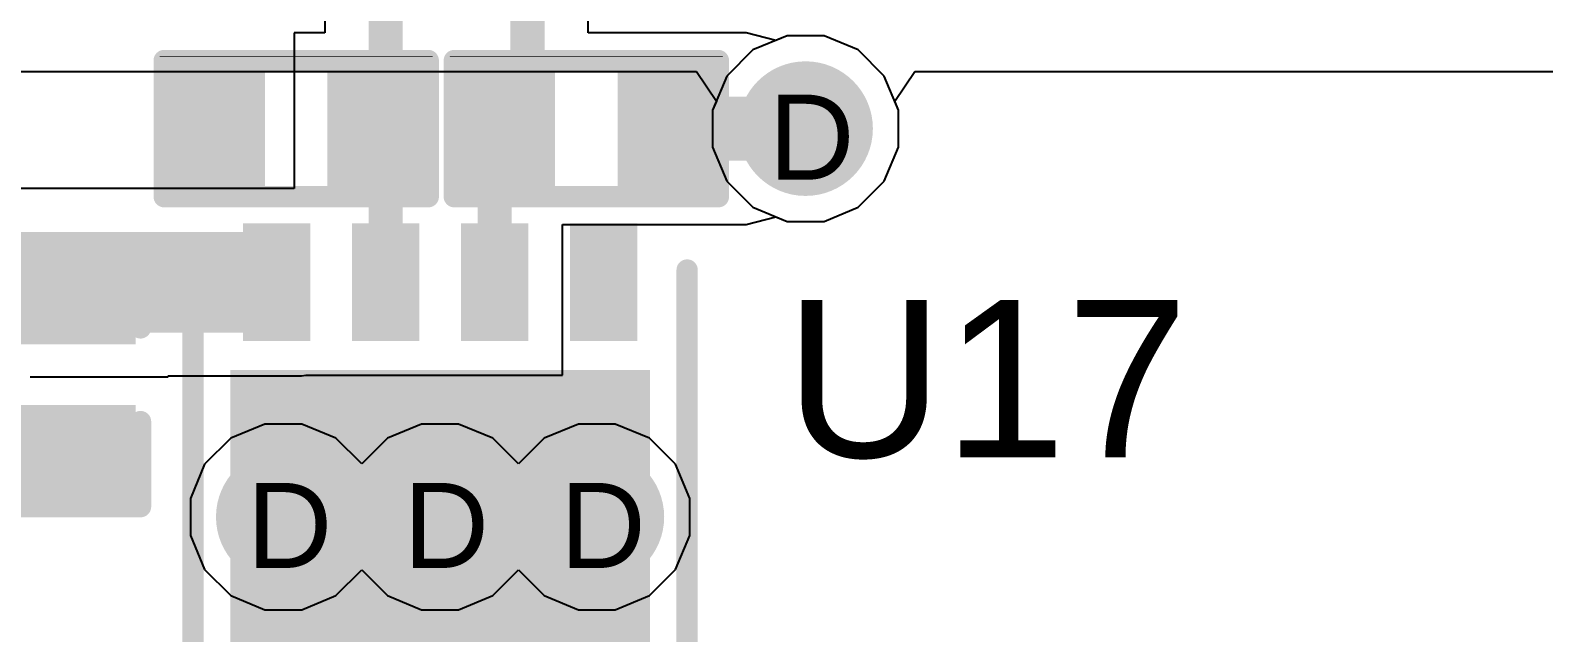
# Model space of a CAD drawing. Header units: inches. Extents: x 0 to 5032, y 0 to 5323.
# Drawn here: x 64.07 to 73.09, y 99.53 to 103.12 of the extents above; entities that cross this region are included whole.
import ezdxf

# ---------------------------------------------------------------- set-up
doc = ezdxf.new("R2010")
doc.units = ezdxf.units.IN
for name, color, linetype in [('Bottom Layer', 5, 'Continuous'), ('Bottom Solder', 6, 'Continuous'), ('Drill Drawing', 1, 'Continuous'), ('Layer 1', 16, 'Continuous'), ('Layer 2', 76, 'Continuous'), ('Top Layer', 1, 'Continuous'), ('Top Overlay', 2, 'Continuous'), ('Top Paste', 8, 'Continuous'), ('Top Solder', 216, 'Continuous'), ('Via Holes', 16, 'Continuous')]:
    doc.layers.add(name, color=color, linetype=linetype)
doc.styles.add('Arial', font='', dxfattribs={"height": 0.2})
doc.styles.get('Arial').set_extended_font_data('Arial')

# ---------------------------------------------------------------- blocks, each defined once
blk = doc.blocks.new('C___0402_245')
at = {"layer": 'Top Layer'}
for points in [[(-0.6985, -0.3175), (-0.6985, 0.3175), (-0.2413, 0.3175), (-0.2413, -0.3175)], [(0.2413, -0.3175), (0.2413, 0.3175), (0.6985, 0.3175), (0.6985, -0.3175)]]:
    blk.add_hatch(color=1, dxfattribs=at).paths.add_polyline_path(points)
at = {"layer": 'Top Paste'}
for points in [[(-0.6985, -0.3175), (-0.6985, 0.3175), (-0.2413, 0.3175), (-0.2413, -0.3175)], [(0.2413, -0.3175), (0.2413, 0.3175), (0.6985, 0.3175), (0.6985, -0.3175)]]:
    blk.add_hatch(color=8, dxfattribs=at).paths.add_polyline_path(points)
at = {"layer": 'Top Solder'}
for points in [[(-0.7585, -0.3775), (-0.7585, 0.3775), (-0.1813, 0.3775), (-0.1813, -0.3775)], [(0.1813, -0.3775), (0.1813, 0.3775), (0.7585, 0.3775), (0.7585, -0.3775)]]:
    blk.add_hatch(color=216, dxfattribs=at).paths.add_polyline_path(points)
at = {"layer": 'Top Overlay'}
for points in [[(-0.7874, 0.4064, 0.127, 0.127, 0), (-0.7874, -0.4064, 0.127, 0.127, 0)], [(-0.7874, 0.4064, 0.127, 0.127, 0), (-0.2794, 0.4064, 0.127, 0.127, 0)], [(0.2794, 0.4064, 0.127, 0.127, 0), (0.7874, 0.4064, 0.127, 0.127, 0)], [(0.7874, 0.4064, 0.127, 0.127, 0), (0.7874, -0.4064, 0.127, 0.127, 0)], [(-0.7874, -0.4064, 0.127, 0.127, 0), (-0.2794, -0.4064, 0.127, 0.127, 0)], [(0.2794, -0.4064, 0.127, 0.127, 0), (0.7874, -0.4064, 0.127, 0.127, 0)]]:
    blk.add_lwpolyline(points, format="xyseb", dxfattribs=at)
for points in [[(-0.8191, 0.4064, 0.0635, 0.0635, 1), (-0.7556, 0.4064, 0.0635, 0.0635, 1)], [(-0.8191, 0.4064, 0.0635, 0.0635, 1), (-0.7556, 0.4064, 0.0635, 0.0635, 1)], [(-0.3111, 0.4064, 0.0635, 0.0635, 1), (-0.2477, 0.4064, 0.0635, 0.0635, 1)], [(0.2477, 0.4064, 0.0635, 0.0635, 1), (0.3111, 0.4064, 0.0635, 0.0635, 1)], [(0.7556, 0.4064, 0.0635, 0.0635, 1), (0.8191, 0.4064, 0.0635, 0.0635, 1)], [(0.7556, 0.4064, 0.0635, 0.0635, 1), (0.8191, 0.4064, 0.0635, 0.0635, 1)], [(-0.8191, -0.4064, 0.0635, 0.0635, 1), (-0.7556, -0.4064, 0.0635, 0.0635, 1)], [(-0.8191, -0.4064, 0.0635, 0.0635, 1), (-0.7556, -0.4064, 0.0635, 0.0635, 1)], [(-0.3111, -0.4064, 0.0635, 0.0635, 1), (-0.2477, -0.4064, 0.0635, 0.0635, 1)], [(0.2477, -0.4064, 0.0635, 0.0635, 1), (0.3111, -0.4064, 0.0635, 0.0635, 1)], [(0.7556, -0.4064, 0.0635, 0.0635, 1), (0.8191, -0.4064, 0.0635, 0.0635, 1)], [(0.7556, -0.4064, 0.0635, 0.0635, 1), (0.8191, -0.4064, 0.0635, 0.0635, 1)]]:
    blk.add_lwpolyline(points, format="xyseb", close=True, dxfattribs=at)
blk = doc.blocks.new('R___0402_257')
at = {"layer": 'Top Layer'}
for points in [[(-0.6985, -0.3175), (-0.6985, 0.3175), (-0.2413, 0.3175), (-0.2413, -0.3175)], [(0.2413, -0.3175), (0.2413, 0.3175), (0.6985, 0.3175), (0.6985, -0.3175)]]:
    blk.add_hatch(color=1, dxfattribs=at).paths.add_polyline_path(points)
at = {"layer": 'Top Paste'}
for points in [[(-0.6985, -0.3175), (-0.6985, 0.3175), (-0.2413, 0.3175), (-0.2413, -0.3175)], [(0.2413, -0.3175), (0.2413, 0.3175), (0.6985, 0.3175), (0.6985, -0.3175)]]:
    blk.add_hatch(color=8, dxfattribs=at).paths.add_polyline_path(points)
at = {"layer": 'Top Solder'}
for points in [[(-0.7535, -0.3725), (-0.7535, 0.3725), (-0.1863, 0.3725), (-0.1863, -0.3725)], [(0.1863, -0.3725), (0.1863, 0.3725), (0.7535, 0.3725), (0.7535, -0.3725)]]:
    blk.add_hatch(color=216, dxfattribs=at).paths.add_polyline_path(points)
at = {"layer": 'Top Overlay'}
for points in [[(0.7874, 0.4064, 0.127, 0.127, 0), (-0.7874, 0.4064, 0.127, 0.127, 0)], [(-0.7874, 0.4064, 0.127, 0.127, 0), (-0.7874, -0.4064, 0.127, 0.127, 0)], [(0.7874, 0.4064, 0.127, 0.127, 0), (0.7874, -0.4064, 0.127, 0.127, 0)], [(0.7874, -0.4064, 0.127, 0.127, 0), (-0.7874, -0.4064, 0.127, 0.127, 0)], [(0.8128, -0.4318, 0.00323, 0.00323, 0), (-0.8128, -0.4318, 0.00323, 0.00323, 0)]]:
    blk.add_lwpolyline(points, format="xyseb", dxfattribs=at)
for points in [[(-0.8191, 0.4064, 0.0635, 0.0635, 1), (-0.7556, 0.4064, 0.0635, 0.0635, 1)], [(-0.8191, 0.4064, 0.0635, 0.0635, 1), (-0.7556, 0.4064, 0.0635, 0.0635, 1)], [(0.7556, 0.4064, 0.0635, 0.0635, 1), (0.8191, 0.4064, 0.0635, 0.0635, 1)], [(0.7556, 0.4064, 0.0635, 0.0635, 1), (0.8191, 0.4064, 0.0635, 0.0635, 1)], [(-0.8191, -0.4064, 0.0635, 0.0635, 1), (-0.7556, -0.4064, 0.0635, 0.0635, 1)], [(-0.8191, -0.4064, 0.0635, 0.0635, 1), (-0.7556, -0.4064, 0.0635, 0.0635, 1)], [(0.7556, -0.4064, 0.0635, 0.0635, 1), (0.8191, -0.4064, 0.0635, 0.0635, 1)], [(0.7556, -0.4064, 0.0635, 0.0635, 1), (0.8191, -0.4064, 0.0635, 0.0635, 1)], [(-0.8136, -0.4318, 0.00161, 0.00161, 1), (-0.812, -0.4318, 0.00161, 0.00161, 1)], [(0.812, -0.4318, 0.00161, 0.00161, 1), (0.8136, -0.4318, 0.00161, 0.00161, 1)]]:
    blk.add_lwpolyline(points, format="xyseb", close=True, dxfattribs=at)
blk = doc.blocks.new('R___0402_258')
at = {"layer": 'Top Layer'}
for points in [[(-0.6985, -0.3175), (-0.6985, 0.3175), (-0.2413, 0.3175), (-0.2413, -0.3175)], [(0.2413, -0.3175), (0.2413, 0.3175), (0.6985, 0.3175), (0.6985, -0.3175)]]:
    blk.add_hatch(color=1, dxfattribs=at).paths.add_polyline_path(points)
at = {"layer": 'Top Paste'}
for points in [[(-0.6985, -0.3175), (-0.6985, 0.3175), (-0.2413, 0.3175), (-0.2413, -0.3175)], [(0.2413, -0.3175), (0.2413, 0.3175), (0.6985, 0.3175), (0.6985, -0.3175)]]:
    blk.add_hatch(color=8, dxfattribs=at).paths.add_polyline_path(points)
at = {"layer": 'Top Solder'}
for points in [[(-0.7535, -0.3725), (-0.7535, 0.3725), (-0.1863, 0.3725), (-0.1863, -0.3725)], [(0.1863, -0.3725), (0.1863, 0.3725), (0.7535, 0.3725), (0.7535, -0.3725)]]:
    blk.add_hatch(color=216, dxfattribs=at).paths.add_polyline_path(points)
at = {"layer": 'Top Overlay'}
for points in [[(0.7874, 0.4064, 0.127, 0.127, 0), (-0.7874, 0.4064, 0.127, 0.127, 0)], [(-0.7874, 0.4064, 0.127, 0.127, 0), (-0.7874, -0.4064, 0.127, 0.127, 0)], [(0.7874, 0.4064, 0.127, 0.127, 0), (0.7874, -0.4064, 0.127, 0.127, 0)], [(0.7874, -0.4064, 0.127, 0.127, 0), (-0.7874, -0.4064, 0.127, 0.127, 0)], [(0.8128, -0.4318, 0.00323, 0.00323, 0), (-0.8128, -0.4318, 0.00323, 0.00323, 0)]]:
    blk.add_lwpolyline(points, format="xyseb", dxfattribs=at)
for points in [[(-0.8191, 0.4064, 0.0635, 0.0635, 1), (-0.7556, 0.4064, 0.0635, 0.0635, 1)], [(-0.8191, 0.4064, 0.0635, 0.0635, 1), (-0.7556, 0.4064, 0.0635, 0.0635, 1)], [(0.7556, 0.4064, 0.0635, 0.0635, 1), (0.8191, 0.4064, 0.0635, 0.0635, 1)], [(0.7556, 0.4064, 0.0635, 0.0635, 1), (0.8191, 0.4064, 0.0635, 0.0635, 1)], [(-0.8191, -0.4064, 0.0635, 0.0635, 1), (-0.7556, -0.4064, 0.0635, 0.0635, 1)], [(-0.8191, -0.4064, 0.0635, 0.0635, 1), (-0.7556, -0.4064, 0.0635, 0.0635, 1)], [(0.7556, -0.4064, 0.0635, 0.0635, 1), (0.8191, -0.4064, 0.0635, 0.0635, 1)], [(0.7556, -0.4064, 0.0635, 0.0635, 1), (0.8191, -0.4064, 0.0635, 0.0635, 1)], [(-0.8136, -0.4318, 0.00161, 0.00161, 1), (-0.812, -0.4318, 0.00161, 0.00161, 1)], [(0.812, -0.4318, 0.00161, 0.00161, 1), (0.8136, -0.4318, 0.00161, 0.00161, 1)]]:
    blk.add_lwpolyline(points, format="xyseb", close=True, dxfattribs=at)
blk = doc.blocks.new('SON_8_EP_3_3__262')
at = {"layer": 'Top Layer'}
for points in [[(0.825, 1.2), (0.825, -1.2), (-0.825, -1.2), (-0.825, 1.2)], [(-1.1, 1.1254), (-1.1, 0.8254), (-1.7, 0.8254), (-1.7, 1.1254)], [(1.1, 0.8254), (1.1, 1.1254), (1.7, 1.1254), (1.7, 0.8254)], [(-1.1, 0.4751), (-1.1, 0.1751), (-1.7, 0.1751), (-1.7, 0.4751)], [(1.1, 0.1751), (1.1, 0.4751), (1.7, 0.4751), (1.7, 0.1751)], [(-1.1, -0.1751), (-1.1, -0.4751), (-1.7, -0.4751), (-1.7, -0.1751)], [(1.1, -0.4751), (1.1, -0.1751), (1.7, -0.1751), (1.7, -0.4751)], [(-1.1, -0.8254), (-1.1, -1.1254), (-1.7, -1.1254), (-1.7, -0.8254)], [(1.1, -1.1254), (1.1, -0.8254), (1.7, -0.8254), (1.7, -1.1254)]]:
    blk.add_hatch(color=1, dxfattribs=at).paths.add_polyline_path(points)
at = {"layer": 'Top Paste'}
for points in [[(0.825, 1.2), (0.825, -1.2), (-0.825, -1.2), (-0.825, 1.2)], [(-1.1, 1.1254), (-1.1, 0.8254), (-1.7, 0.8254), (-1.7, 1.1254)], [(1.1, 0.8254), (1.1, 1.1254), (1.7, 1.1254), (1.7, 0.8254)], [(-1.1, 0.4751), (-1.1, 0.1751), (-1.7, 0.1751), (-1.7, 0.4751)], [(1.1, 0.1751), (1.1, 0.4751), (1.7, 0.4751), (1.7, 0.1751)], [(-1.1, -0.1751), (-1.1, -0.4751), (-1.7, -0.4751), (-1.7, -0.1751)], [(1.1, -0.4751), (1.1, -0.1751), (1.7, -0.1751), (1.7, -0.4751)], [(-1.1, -0.8254), (-1.1, -1.1254), (-1.7, -1.1254), (-1.7, -0.8254)], [(1.1, -1.1254), (1.1, -0.8254), (1.7, -0.8254), (1.7, -1.1254)]]:
    blk.add_hatch(color=8, dxfattribs=at).paths.add_polyline_path(points)
at = {"layer": 'Top Solder'}
for points in [[(-1.0492, 1.1762), (-1.0492, 0.7746), (-1.7508, 0.7746), (-1.7508, 1.1762)], [(0.8758, 1.2508), (0.8758, -1.2508), (-0.8758, -1.2508), (-0.8758, 1.2508)], [(1.0492, 0.7746), (1.0492, 1.1762), (1.7508, 1.1762), (1.7508, 0.7746)], [(-1.0492, 0.5259), (-1.0492, 0.1243), (-1.7508, 0.1243), (-1.7508, 0.5259)], [(1.0492, 0.1243), (1.0492, 0.5259), (1.7508, 0.5259), (1.7508, 0.1243)], [(-1.0492, -0.1243), (-1.0492, -0.5259), (-1.7508, -0.5259), (-1.7508, -0.1243)], [(1.0492, -0.5259), (1.0492, -0.1243), (1.7508, -0.1243), (1.7508, -0.5259)], [(-1.0492, -0.7746), (-1.0492, -1.1762), (-1.7508, -1.1762), (-1.7508, -0.7746)], [(1.0492, -1.1762), (1.0492, -0.7746), (1.7508, -0.7746), (1.7508, -1.1762)]]:
    blk.add_hatch(color=216, dxfattribs=at).paths.add_polyline_path(points)
at = {"layer": 'Top Overlay'}
for points in [[(-1.4986, 1.4732, 0.127, 0.127, 0), (1.4732, 1.4732, 0.127, 0.127, 0)], [(-2.0096, 1.1278, 0.2, 0.2, 0), (-1.8826, 1.0008, 0.2, 0.2, 0)], [(-2.0096, 1.1278, 0.2, 0.2, 0), (-2.0096, 0.8738, 0.2, 0.2, 0)], [(-1.8826, 1.0008, 0.2, 0.2, 0), (-2.0096, 0.8738, 0.2, 0.2, 0)], [(-1.4986, -1.4732, 0.127, 0.127, 0), (1.4732, -1.4732, 0.127, 0.127, 0)]]:
    blk.add_lwpolyline(points, format="xyseb", dxfattribs=at)
for points in [[(-1.5304, 1.4732, 0.0635, 0.0635, 1), (-1.4668, 1.4732, 0.0635, 0.0635, 1)], [(1.4414, 1.4732, 0.0635, 0.0635, 1), (1.505, 1.4732, 0.0635, 0.0635, 1)], [(-2.0596, 1.1278, 0.1, 0.1, 1), (-1.9596, 1.1278, 0.1, 0.1, 1)], [(-2.0596, 1.1278, 0.1, 0.1, 1), (-1.9596, 1.1278, 0.1, 0.1, 1)], [(-1.9326, 1.0008, 0.1, 0.1, 1), (-1.8326, 1.0008, 0.1, 0.1, 1)], [(-1.9326, 1.0008, 0.1, 0.1, 1), (-1.8326, 1.0008, 0.1, 0.1, 1)], [(-2.0596, 0.8738, 0.1, 0.1, 1), (-1.9596, 0.8738, 0.1, 0.1, 1)], [(-2.0596, 0.8738, 0.1, 0.1, 1), (-1.9596, 0.8738, 0.1, 0.1, 1)], [(-1.5304, -1.4732, 0.0635, 0.0635, 1), (-1.4668, -1.4732, 0.0635, 0.0635, 1)], [(1.4414, -1.4732, 0.0635, 0.0635, 1), (1.505, -1.4732, 0.0635, 0.0635, 1)]]:
    blk.add_lwpolyline(points, format="xyseb", close=True, dxfattribs=at)

msp = doc.modelspace()

# ---------------------------------------------------------------- hatches: boundary and pattern name
at = {"layer": 'Bottom Layer'}
h = msp.add_hatch(color=5, dxfattribs=at)
edge = h.paths.add_edge_path()
edge.add_arc((68.6897, 102.5332), 0.3, 0, 360)
h = msp.add_hatch(color=5, dxfattribs=at)
edge = h.paths.add_edge_path()
edge.add_arc((65.5757, 100.2163), 0.3, 0, 360)
h = msp.add_hatch(color=5, dxfattribs=at)
edge = h.paths.add_edge_path()
edge.add_arc((66.5104, 100.2163), 0.3, 0, 360)
h = msp.add_hatch(color=5, dxfattribs=at)
edge = h.paths.add_edge_path()
edge.add_arc((67.4451, 100.2163), 0.3, 0, 360)
at = {"layer": 'Bottom Solder'}
h = msp.add_hatch(color=6, dxfattribs=at)
edge = h.paths.add_edge_path()
edge.add_arc((68.6897, 102.5332), 0.4016, 0, 360)
h = msp.add_hatch(color=6, dxfattribs=at)
edge = h.paths.add_edge_path()
edge.add_arc((65.5757, 100.2163), 0.4016, 0, 360)
h = msp.add_hatch(color=6, dxfattribs=at)
edge = h.paths.add_edge_path()
edge.add_arc((66.5104, 100.2163), 0.4016, 0, 360)
h = msp.add_hatch(color=6, dxfattribs=at)
edge = h.paths.add_edge_path()
edge.add_arc((67.4451, 100.2163), 0.4016, 0, 360)
at = {"layer": 'Layer 1'}
h = msp.add_hatch(color=16, dxfattribs=at)
edge = h.paths.add_edge_path()
edge.add_arc((68.6897, 102.5332), 0.3, 0, 360)
h = msp.add_hatch(color=16, dxfattribs=at)
edge = h.paths.add_edge_path()
edge.add_arc((65.5757, 100.2163), 0.3, 0, 360)
h = msp.add_hatch(color=16, dxfattribs=at)
edge = h.paths.add_edge_path()
edge.add_arc((66.5104, 100.2163), 0.3, 0, 360)
h = msp.add_hatch(color=16, dxfattribs=at)
edge = h.paths.add_edge_path()
edge.add_arc((67.4451, 100.2163), 0.3, 0, 360)
at = {"layer": 'Layer 2'}
h = msp.add_hatch(color=76, dxfattribs=at)
edge = h.paths.add_edge_path()
edge.add_arc((68.6897, 102.5332), 0.3, 0, 360)
h = msp.add_hatch(color=76, dxfattribs=at)
edge = h.paths.add_edge_path()
edge.add_arc((65.5757, 100.2163), 0.3, 0, 360)
h = msp.add_hatch(color=76, dxfattribs=at)
edge = h.paths.add_edge_path()
edge.add_arc((66.5104, 100.2163), 0.3, 0, 360)
h = msp.add_hatch(color=76, dxfattribs=at)
edge = h.paths.add_edge_path()
edge.add_arc((67.4451, 100.2163), 0.3, 0, 360)
at = {"layer": 'Top Layer'}
h = msp.add_hatch(color=1, dxfattribs=at)
edge = h.paths.add_edge_path()
edge.add_arc((68.6897, 102.5332), 0.3, 0, 360)
msp.add_hatch(color=1, dxfattribs=at).paths.add_polyline_path([(63.119, 101.3164), (65.685, 101.3164), (65.685, 101.9164), (63.119, 101.9164)])
h = msp.add_hatch(color=1, dxfattribs=at)
edge = h.paths.add_edge_path()
edge.add_arc((65.5757, 100.2163), 0.3, 0, 360)
h = msp.add_hatch(color=1, dxfattribs=at)
edge = h.paths.add_edge_path()
edge.add_arc((66.5104, 100.2163), 0.3, 0, 360)
h = msp.add_hatch(color=1, dxfattribs=at)
edge = h.paths.add_edge_path()
edge.add_arc((67.4451, 100.2163), 0.3, 0, 360)
at = {"layer": 'Top Solder'}
h = msp.add_hatch(color=216, dxfattribs=at)
edge = h.paths.add_edge_path()
edge.add_arc((68.6897, 102.5332), 0.4016, 0, 360)
h = msp.add_hatch(color=216, dxfattribs=at)
edge = h.paths.add_edge_path()
edge.add_arc((65.5757, 100.2163), 0.4016, 0, 360)
h = msp.add_hatch(color=216, dxfattribs=at)
edge = h.paths.add_edge_path()
edge.add_arc((66.5104, 100.2163), 0.4016, 0, 360)
h = msp.add_hatch(color=216, dxfattribs=at)
edge = h.paths.add_edge_path()
edge.add_arc((67.4451, 100.2163), 0.4016, 0, 360)
at = {"layer": 'Via Holes'}
h = msp.add_hatch(color=7, dxfattribs=at)
edge = h.paths.add_edge_path()
edge.add_arc((68.6897, 102.5332), 0.15, 0, 360)
h = msp.add_hatch(color=7, dxfattribs=at)
edge = h.paths.add_edge_path()
edge.add_arc((65.5757, 100.2163), 0.15, 0, 360)
h = msp.add_hatch(color=7, dxfattribs=at)
edge = h.paths.add_edge_path()
edge.add_arc((66.5104, 100.2163), 0.15, 0, 360)
h = msp.add_hatch(color=7, dxfattribs=at)
edge = h.paths.add_edge_path()
edge.add_arc((67.4451, 100.2163), 0.15, 0, 360)

# ---------------------------------------------------------------- linework, layer by layer
at = {"layer": 'Bottom Layer'}
for p, q in [((63.7826, 102.8747), (68.039, 102.8747)), ((68.039, 102.8747), (68.1578, 102.6969)), ((69.2216, 102.6969), (69.3404, 102.8747)), ((69.3404, 102.8747), (83.6156, 102.8747)), ((68.1578, 102.6969), (68.1357, 102.6434)), ((68.1357, 102.6434), (68.1357, 102.423)), ((69.2437, 102.6434), (69.2216, 102.6969)), ((69.2437, 102.423), (69.2437, 102.6434)), ((68.1357, 102.423), (68.22, 102.2194)), ((69.1594, 102.2194), (69.2437, 102.423)), ((68.22, 102.2194), (68.3759, 102.0636)), ((69.0035, 102.0636), (69.1594, 102.2194)), ((68.3759, 102.0636), (68.5795, 101.9792)), ((68.7999, 101.9792), (69.0035, 102.0636)), ((68.5795, 101.9792), (68.7999, 101.9792))]:
    msp.add_line(p, q, dxfattribs=at)
at = {"layer": 'Layer 1'}
for p, q in [((68.5795, 103.0872), (68.3759, 103.0029)), ((68.7999, 103.0872), (68.5795, 103.0872)), ((69.0035, 103.0029), (68.7999, 103.0872)), ((68.3759, 103.0029), (68.22, 102.847)), ((69.1594, 102.847), (69.0035, 103.0029)), ((68.22, 102.847), (68.1357, 102.6434)), ((69.2437, 102.6434), (69.1594, 102.847)), ((68.1357, 102.6434), (68.1357, 102.423)), ((69.2437, 102.423), (69.2437, 102.6434)), ((68.1357, 102.423), (68.22, 102.2194)), ((69.1594, 102.2194), (69.2437, 102.423)), ((68.22, 102.2194), (68.3759, 102.0636)), ((69.0035, 102.0636), (69.1594, 102.2194)), ((68.3759, 102.0636), (68.5795, 101.9792)), ((68.7999, 101.9792), (69.0035, 102.0636)), ((68.5795, 101.9792), (68.7999, 101.9792))]:
    msp.add_line(p, q, dxfattribs=at)
at = {"layer": 'Layer 2'}
for p, q in [((65.4655, 100.7703), (65.2618, 100.686)), ((65.6859, 100.7703), (65.4655, 100.7703)), ((65.8895, 100.686), (65.6859, 100.7703)), ((66.4002, 100.7703), (66.1966, 100.686)), ((66.6206, 100.7703), (66.4002, 100.7703)), ((66.8242, 100.686), (66.6206, 100.7703)), ((67.3349, 100.7703), (67.1313, 100.686)), ((67.5553, 100.7703), (67.3349, 100.7703)), ((67.7589, 100.686), (67.5553, 100.7703)), ((65.2618, 100.686), (65.106, 100.5302)), ((66.043, 100.5325), (65.8895, 100.686)), ((66.1966, 100.686), (66.043, 100.5325)), ((66.9777, 100.5325), (66.8242, 100.686)), ((67.1313, 100.686), (66.9777, 100.5325)), ((67.9148, 100.5302), (67.7589, 100.686)), ((65.106, 100.5302), (65.0217, 100.3265)), ((67.9991, 100.3265), (67.9148, 100.5302)), ((65.0217, 100.3265), (65.0217, 100.1061)), ((67.9991, 100.1061), (67.9991, 100.3265)), ((65.0217, 100.1061), (65.106, 99.9025)), ((67.9148, 99.9025), (67.9991, 100.1061)), ((65.106, 99.9025), (65.2618, 99.7467)), ((65.8895, 99.7467), (66.043, 99.9002)), ((66.043, 99.9002), (66.1966, 99.7467)), ((66.8242, 99.7467), (66.9777, 99.9002)), ((66.9777, 99.9002), (67.1313, 99.7467)), ((67.7589, 99.7467), (67.9148, 99.9025)), ((65.2618, 99.7467), (65.4655, 99.6623)), ((65.6859, 99.6623), (65.8895, 99.7467)), ((66.1966, 99.7467), (66.4002, 99.6623)), ((66.6206, 99.6623), (66.8242, 99.7467)), ((67.1313, 99.7467), (67.3349, 99.6623)), ((67.5553, 99.6623), (67.7589, 99.7467)), ((65.4655, 99.6623), (65.6859, 99.6623)), ((66.4002, 99.6623), (66.6206, 99.6623)), ((67.3349, 99.6623), (67.5553, 99.6623))]:
    msp.add_line(p, q, dxfattribs=at)
at = {"layer": 'Top Layer'}
for p, q in [((67.3941, 103.1047), (67.3941, 103.6841)), ((65.8227, 103.3475), (65.8227, 103.1047)), ((65.8227, 103.1047), (65.6399, 103.1047)), ((65.6399, 103.1047), (65.6399, 102.1754)), ((68.3351, 103.1047), (67.3941, 103.1047)), ((68.5129, 103.0596), (68.3351, 103.1047)), ((68.3351, 103.1047), (68.3351, 103.1047)), ((68.5795, 103.0872), (68.5129, 103.0596)), ((68.7999, 103.0872), (68.5795, 103.0872)), ((69.0035, 103.0029), (68.7999, 103.0872)), ((69.1594, 102.847), (69.0035, 103.0029)), ((69.2437, 102.6434), (69.1594, 102.847)), ((69.2437, 102.423), (69.2437, 102.6434)), ((69.1594, 102.2194), (69.2437, 102.423)), ((65.6399, 102.1754), (63.1017, 102.1754)), ((69.0035, 102.0636), (69.1594, 102.2194)), ((68.3351, 101.9617), (68.5129, 102.0068)), ((68.5129, 102.0068), (68.5795, 101.9792)), ((68.7999, 101.9792), (69.0035, 102.0636)), ((67.2395, 101.0624), (67.2395, 101.9617)), ((67.2395, 101.9617), (68.3351, 101.9617)), ((68.3351, 101.9617), (68.3351, 101.9617)), ((68.5795, 101.9792), (68.7999, 101.9792)), ((64.0664, 101.0519), (64.8894, 101.0519)), ((64.8894, 101.0519), (64.8894, 101.0574)), ((64.8894, 101.0574), (65.685, 101.0574)), ((65.685, 101.0574), (65.71, 101.0624)), ((65.71, 101.0624), (67.2395, 101.0624))]:
    msp.add_line(p, q, dxfattribs=at)
for points in [[(67.0316, 102.6521, 0.2032, 0.2032, 0), (67.0316, 103.8343, 0.2032, 0.2032, 0)], [(66.1853, 102.5332, 0.2032, 0.2032, 0), (66.1853, 103.3476, 0.2032, 0.2032, 0)], [(66.9127, 102.5332, 0.2032, 0.2032, 0), (67.0316, 102.6521, 0.2032, 0.2032, 0)], [(67.8525, 102.5332, 0.381, 0.381, 0), (68.6088, 102.5332, 0.381, 0.381, 0)], [(66.1853, 101.6164, 0.2032, 0.2032, 0), (66.1853, 102.5332, 0.2032, 0.2032, 0)], [(66.8355, 101.6164, 0.2032, 0.2032, 0), (66.8355, 102.5332, 0.2032, 0.2032, 0)]]:
    msp.add_lwpolyline(points, format="xyseb", dxfattribs=at)
for points in [[(66.9808, 102.6521, 0.1016, 0.1016, 1), (67.0824, 102.6521, 0.1016, 0.1016, 1)], [(66.9808, 102.6521, 0.1016, 0.1016, 1), (67.0824, 102.6521, 0.1016, 0.1016, 1)], [(67.7572, 102.5332, 0.1905, 0.1905, 1), (67.9477, 102.5332, 0.1905, 0.1905, 1)], [(68.5136, 102.5332, 0.1905, 0.1905, 1), (68.7041, 102.5332, 0.1905, 0.1905, 1)], [(66.1345, 102.5332, 0.1016, 0.1016, 1), (66.2361, 102.5332, 0.1016, 0.1016, 1)], [(66.1345, 102.5332, 0.1016, 0.1016, 1), (66.2361, 102.5332, 0.1016, 0.1016, 1)], [(66.7847, 102.5332, 0.1016, 0.1016, 1), (66.8863, 102.5332, 0.1016, 0.1016, 1)], [(66.8619, 102.5332, 0.1016, 0.1016, 1), (66.9635, 102.5332, 0.1016, 0.1016, 1)], [(66.1345, 101.6164, 0.1016, 0.1016, 1), (66.2361, 101.6164, 0.1016, 0.1016, 1)], [(66.7847, 101.6164, 0.1016, 0.1016, 1), (66.8863, 101.6164, 0.1016, 0.1016, 1)]]:
    msp.add_lwpolyline(points, format="xyseb", close=True, dxfattribs=at)

# ---------------------------------------------------------------- block references
for name, p, rotation in [('R___0402_257', (65.6526, 102.5332), 180), ('R___0402_258', (67.3826, 102.5332), 180), ('C___0402_245', (64.3179, 101.0646), 90), ('SON_8_EP_3_3__262', (66.5104, 100.2163), 90)]:
    msp.add_blockref(name, p, dxfattribs=dict(rotation=rotation))

# ---------------------------------------------------------------- texts
at = {"layer": 'Drill Drawing', "style": 'Arial'}
for p in [(68.4696, 102.2285), (65.3556, 99.9116), (66.2903, 99.9116), (67.225, 99.9116)]:
    msp.add_text('D', height=0.508, dxfattribs=at).set_placement(p)
at = {"layer": 'Top Overlay', "style": 'Arial'}
msp.add_text('U17', height=0.9398, dxfattribs=at).set_placement((68.5653, 100.5716))

doc.saveas('drawing.dxf')
